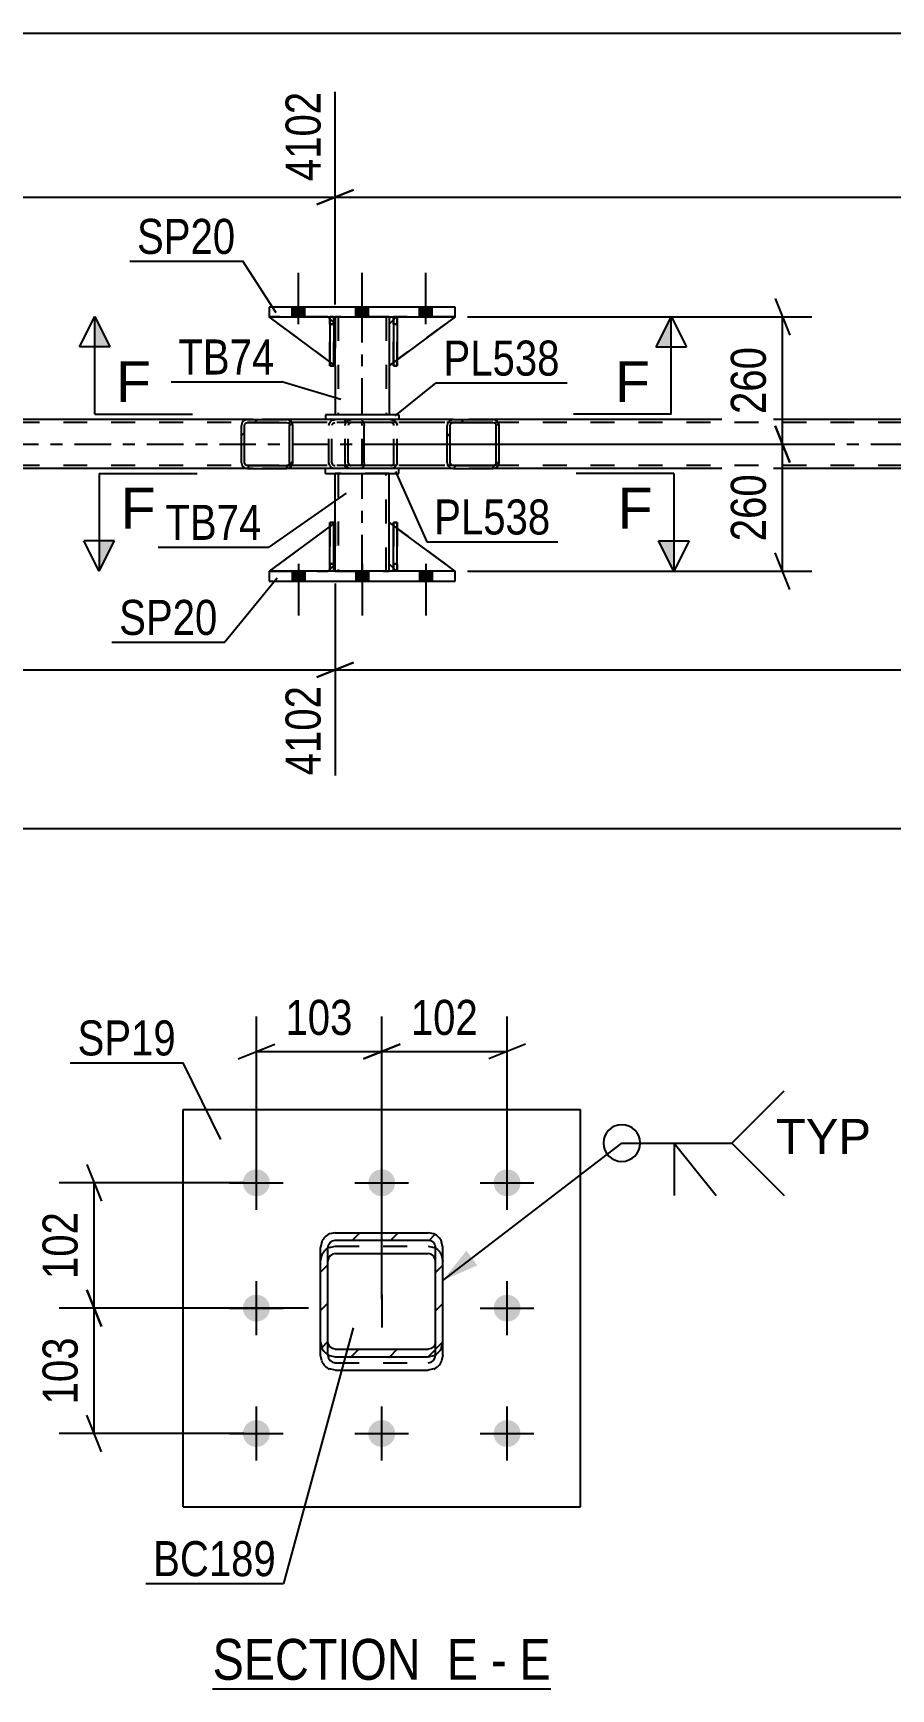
# Model space of a CAD drawing. Header units: millimetres. Extents: x 0 to 841, y 0 to 594.
# Drawn here: x 170 to 240.2, y 153.5 to 288.8 of the extents above; entities that cross this region are included whole.
import ezdxf

# ---------------------------------------------------------------- set-up
doc = ezdxf.new("R2010")
doc.units = ezdxf.units.MM
doc.linetypes.add('DXK_LINE_DOT2', pattern=[3.9198, 1.9599, -1.9599])
doc.linetypes.add('DXK_LINE_DOT3', pattern=[5.9187, 2.979, -0.9799, 0.9799, -0.9799])
doc.styles.add('Arial', font='ARIAL.TTF', dxfattribs={"height": 0.2})
doc.styles.add('Arial Narrow', font='ARIALN.TTF', dxfattribs={"height": 0.2})

# ---------------------------------------------------------------- blocks, each defined once
blk = doc.blocks.new('Unknown-318893504-16 - 13190')
at = {"color": 6, "linetype": 'Continuous'}
blk.add_line((184.71, 153.46), (212.36, 153.46), dxfattribs=at)
at = {"color": 0, "linetype": 'Continuous'}
for points in [[(202.82, 154.21), (202.82, 157.71), (184.71, 157.71), (184.71, 154.21)], [(206.43, 154.21), (206.43, 157.71), (203.87, 157.71), (203.87, 154.21)], [(208.75, 154.21), (208.75, 157.71), (207.48, 157.71), (207.48, 154.21)], [(212.36, 154.21), (212.36, 157.71), (209.8, 157.71), (209.8, 154.21)]]:
    blk.add_wipeout(points, dxfattribs=at)
at = {"color": 7, "linetype": 'Continuous', "style": 'Arial Narrow'}
for s, p in [('SECTION ', (184.71, 154.21)), ('E', (203.87, 154.21)), ('E', (209.8, 154.21)), ('-', (207.48, 154.21))]:
    blk.add_text(s, height=3.34, dxfattribs=at).set_placement(p)
blk = doc.blocks.new('Part-318893504-2731 - 2723')
at = {"color": 7, "linetype": 'DXK_LINE_DOT2'}
for p, q in [((199.49, 265.03), (199.49, 265.63)), ((199.49, 265.63), (199.49, 265.63)), ((199.49, 265.63), (199.49, 261.63)), ((199.81, 265.63), (199.49, 265.63)), ((199.81, 265.03), (199.81, 265.63)), ((199.81, 261.63), (199.81, 265.63)), ((199.49, 261.63), (199.49, 265.03)), ((199.49, 265.03), (199.81, 265.03)), ((199.81, 265.03), (199.81, 261.63)), ((199.49, 261.63), (199.81, 261.63))]:
    blk.add_line(p, q, dxfattribs=at)
blk = doc.blocks.new('Part-318893504-2738 - 2723')
at = {"color": 2, "linetype": 'Continuous'}
for p, q in [((194.74, 265.63), (194.74, 265.03)), ((199.14, 265.63), (199.14, 265.03)), ((194.74, 261.63), (194.74, 257.63)), ((199.14, 261.63), (199.14, 257.63))]:
    blk.add_line(p, q, dxfattribs=at)
at = {"color": 7, "linetype": 'DXK_LINE_DOT2'}
for p, q in [((199.14, 265.63), (194.74, 265.63)), ((194.98, 265.63), (194.98, 257.63)), ((198.9, 265.63), (198.9, 257.63)), ((194.74, 265.03), (194.74, 261.63)), ((199.14, 265.03), (199.14, 261.63)), ((199.14, 257.63), (194.74, 257.63))]:
    blk.add_line(p, q, dxfattribs=at)
at = {"color": 7, "linetype": 'DXK_LINE_DOT3'}
blk.add_line((196.94, 257.63), (196.94, 265.63), dxfattribs=at)
blk = doc.blocks.new('Part-318893504-2743 - 2723')
at = {"color": 2, "linetype": 'Continuous'}
for p, q in [((199.94, 257.63), (193.94, 257.63)), ((193.94, 257.63), (193.94, 257.23)), ((199.94, 257.63), (199.94, 257.23))]:
    blk.add_line(p, q, dxfattribs=at)
at = {"color": 7, "linetype": 'DXK_LINE_DOT2'}
blk.add_line((199.94, 257.23), (193.94, 257.23), dxfattribs=at)
blk = doc.blocks.new('Part-318893504-2748 - 2723')
at = {"color": 2, "linetype": 'Continuous'}
for p, q in [((193.94, 252.83), (193.94, 253.23)), ((199.94, 252.83), (199.94, 253.23)), ((193.94, 252.83), (199.94, 252.83))]:
    blk.add_line(p, q, dxfattribs=at)
at = {"color": 7, "linetype": 'DXK_LINE_DOT2'}
blk.add_line((199.94, 253.23), (193.94, 253.23), dxfattribs=at)
blk = doc.blocks.new('Part-318893504-2753 - 2723')
at = {"color": 2, "linetype": 'Continuous'}
for p, q in [((194.74, 248.83), (194.74, 252.83)), ((199.14, 248.83), (199.14, 252.83)), ((194.74, 244.83), (194.74, 245.43)), ((199.14, 244.83), (199.14, 245.43))]:
    blk.add_line(p, q, dxfattribs=at)
at = {"color": 7, "linetype": 'DXK_LINE_DOT2'}
for p, q in [((199.14, 252.83), (194.74, 252.83)), ((194.98, 252.83), (194.98, 244.83)), ((198.9, 244.83), (198.9, 252.83)), ((194.74, 245.43), (194.74, 248.83)), ((199.14, 245.43), (199.14, 248.83)), ((194.74, 244.83), (199.14, 244.83))]:
    blk.add_line(p, q, dxfattribs=at)
at = {"color": 7, "linetype": 'DXK_LINE_DOT3'}
blk.add_line((196.94, 244.83), (196.94, 252.83), dxfattribs=at)
blk = doc.blocks.new('Part-318893504-2829 - 2723')
at = {"color": 7, "linetype": 'DXK_LINE_DOT2'}
for p, q in [((199.74, 265.63), (199.14, 265.03)), ((199.14, 261.63), (204.54, 265.63)), ((204.54, 265.63), (199.74, 265.63)), ((199.14, 265.03), (199.14, 261.63))]:
    blk.add_line(p, q, dxfattribs=at)
blk = doc.blocks.new('Part-318893504-2826 - 2723')
at = {"linetype": 'Continuous'}
h = blk.add_hatch(dxfattribs=at)
h.set_pattern_fill('', scale=0.7, style=0, pattern_type=0)
h.set_pattern_definition([(45, (208.106, 256.937), (-1.57154, 1.57154), [])])
h.paths.add_polyline_path([(208.14, 256.75), (208.11, 256.94), (208, 257.09), (207.83, 257.2), (207.63, 257.23), (204.4, 257.23), (204.2, 257.2), (204.04, 257.09), (203.93, 256.94), (203.89, 256.75), (203.89, 253.71), (203.93, 253.53), (204.04, 253.37), (204.2, 253.27), (204.4, 253.23), (207.63, 253.23), (207.83, 253.27), (208, 253.37), (208.11, 253.53), (208.14, 253.71)])
h.paths.add_polyline_path([(207.87, 253.62), (207.81, 253.54), (207.73, 253.49), (207.63, 253.47), (204.4, 253.47), (204.3, 253.49), (204.22, 253.54), (204.16, 253.62), (204.14, 253.71), (204.14, 256.75), (204.16, 256.85), (204.22, 256.92), (204.3, 256.98), (204.4, 256.99), (207.63, 256.99), (207.73, 256.98), (207.81, 256.92), (207.87, 256.85), (207.89, 256.75), (207.89, 253.71)])
at = {"color": 7, "linetype": 'DXK_LINE_DOT2'}
for p, q in [((195.85, 257.2), (196.05, 257.23)), ((196.82, 257.23), (196.05, 257.23)), ((199.28, 257.23), (199.48, 257.2)), ((207.63, 257.23), (204.4, 257.23)), ((195.54, 256.75), (195.58, 256.94)), ((195.54, 253.71), (195.54, 256.75)), ((195.81, 256.85), (195.79, 256.75)), ((195.79, 253.71), (195.79, 256.75)), ((195.87, 256.92), (195.81, 256.85)), ((195.95, 256.98), (195.87, 256.92)), ((196.05, 256.99), (195.95, 256.98)), ((207.63, 256.99), (196.05, 256.99)), ((199.38, 256.98), (199.28, 256.99)), ((199.47, 256.92), (199.38, 256.98)), ((199.52, 256.85), (199.47, 256.92)), ((199.54, 256.75), (199.52, 256.85)), ((199.54, 253.71), (199.54, 256.75)), ((199.76, 256.94), (199.8, 256.75)), ((199.8, 253.71), (199.8, 256.75)), ((195.58, 253.53), (195.54, 253.71)), ((195.79, 253.71), (195.81, 253.62)), ((195.81, 253.62), (195.87, 253.54)), ((196.05, 253.23), (195.85, 253.27)), ((195.87, 253.54), (195.95, 253.49)), ((195.95, 253.49), (196.05, 253.47)), ((207.63, 253.47), (196.05, 253.47)), ((196.82, 253.23), (196.05, 253.23)), ((199.28, 253.47), (199.38, 253.49)), ((199.48, 253.27), (199.28, 253.23)), ((199.38, 253.49), (199.47, 253.54)), ((199.47, 253.54), (199.52, 253.62)), ((199.52, 253.62), (199.54, 253.71)), ((199.8, 253.71), (199.76, 253.53)), ((207.63, 253.23), (204.4, 253.23))]:
    blk.add_line(p, q, dxfattribs=at)
at = {"color": 2, "linetype": 'Continuous'}
for p, q in [((204.4, 257.23), (196.82, 257.23)), ((204.4, 257.23), (204.2, 257.2)), ((204.4, 257.23), (207.63, 257.23)), ((207.83, 257.2), (207.63, 257.23)), ((203.93, 256.94), (203.89, 256.75)), ((203.89, 253.71), (203.89, 256.75)), ((204.14, 256.75), (204.16, 256.85)), ((204.14, 253.71), (204.14, 256.75)), ((204.16, 256.85), (204.22, 256.92)), ((204.22, 256.92), (204.3, 256.98)), ((204.3, 256.98), (204.4, 256.99)), ((204.4, 256.99), (207.63, 256.99)), ((207.63, 256.99), (207.73, 256.98)), ((207.73, 256.98), (207.81, 256.92)), ((207.81, 256.92), (207.87, 256.85)), ((207.87, 256.85), (207.89, 256.75)), ((207.89, 253.71), (207.89, 256.75)), ((208.14, 256.75), (208.11, 256.94)), ((208.14, 253.71), (208.14, 256.75)), ((204.4, 253.23), (196.82, 253.23)), ((203.89, 253.71), (203.93, 253.53)), ((204.16, 253.62), (204.14, 253.71)), ((204.22, 253.54), (204.16, 253.62)), ((204.2, 253.27), (204.4, 253.23)), ((204.3, 253.49), (204.22, 253.54)), ((204.4, 253.47), (204.3, 253.49)), ((204.4, 253.47), (207.63, 253.47)), ((204.4, 253.23), (207.63, 253.23)), ((207.73, 253.49), (207.63, 253.47)), ((207.63, 253.23), (207.83, 253.27)), ((207.81, 253.54), (207.73, 253.49)), ((207.87, 253.62), (207.81, 253.54)), ((207.89, 253.71), (207.87, 253.62)), ((208.11, 253.53), (208.14, 253.71))]:
    blk.add_line(p, q, dxfattribs=at)
at = {"color": 7, "linetype": 'DXK_LINE_DOT2'}
for centre, start, end in [((196.03, 256.73), 110.7583, 155.68), ((199.3, 256.73), 24.32, 69.2417), ((196.03, 253.73), 204.32, 249.2417), ((199.3, 253.73), 290.7583, 335.68)]:
    blk.add_arc(centre, 0.496, start, end, dxfattribs=at)
at = {"color": 2, "linetype": 'Continuous'}
for centre, start, end in [((204.38, 256.73), 110.7583, 155.68), ((207.65, 256.73), 24.32, 69.2417), ((204.38, 253.73), 204.32, 249.2417), ((207.65, 253.73), 290.7583, 335.68)]:
    blk.add_arc(centre, 0.496, start, end, dxfattribs=at)
blk = doc.blocks.new('Part-318893504-2769 - 2723')
at = {"color": 2, "linetype": 'Continuous'}
for p, q in [((204.54, 266.43), (189.34, 266.43)), ((189.34, 266.43), (189.34, 265.63)), ((189.34, 265.63), (204.54, 265.63)), ((204.54, 265.63), (204.54, 266.43))]:
    blk.add_line(p, q, dxfattribs=at)
blk = doc.blocks.new('Part-318893504-2774 - 2723')
at = {"color": 2, "linetype": 'Continuous'}
for p, q in [((189.34, 244.83), (189.34, 244.03)), ((204.54, 244.83), (189.34, 244.83)), ((189.34, 244.03), (204.54, 244.03)), ((204.54, 244.03), (204.54, 244.83))]:
    blk.add_line(p, q, dxfattribs=at)
blk = doc.blocks.new('Part-318893504-2824 - 2723')
at = {"linetype": 'Continuous'}
h = blk.add_hatch(dxfattribs=at)
h.set_pattern_fill('', scale=0.7, style=0, pattern_type=0)
h.set_pattern_definition([(45, (191.2223, 256.937), (-1.57154, 1.57154), [])])
h.paths.add_polyline_path([(191.26, 256.75), (191.22, 256.94), (191.11, 257.09), (190.95, 257.2), (190.76, 257.23), (187.57, 257.23), (187.38, 257.2), (187.22, 257.09), (187.11, 256.94), (187.07, 256.75), (187.07, 253.71), (187.11, 253.53), (187.22, 253.37), (187.38, 253.27), (187.57, 253.23), (190.76, 253.23), (190.95, 253.27), (191.11, 253.37), (191.22, 253.53), (191.26, 253.71)])
h.paths.add_polyline_path([(190.99, 253.62), (190.94, 253.54), (190.85, 253.49), (190.76, 253.47), (187.57, 253.47), (187.48, 253.49), (187.4, 253.54), (187.34, 253.62), (187.32, 253.71), (187.32, 256.75), (187.34, 256.85), (187.4, 256.92), (187.48, 256.98), (187.57, 256.99), (190.76, 256.99), (190.85, 256.98), (190.94, 256.92), (190.99, 256.85), (191.01, 256.75), (191.01, 253.71)])
at = {"color": 2, "linetype": 'Continuous'}
for p, q in [((187.57, 257.23), (187.38, 257.2)), ((187.57, 257.23), (190.76, 257.23)), ((196.82, 257.23), (190.76, 257.23)), ((190.95, 257.2), (190.76, 257.23)), ((196.82, 257.23), (196.92, 257.2)), ((196.92, 257.2), (197.01, 257.09)), ((187.11, 256.94), (187.07, 256.75)), ((187.07, 253.71), (187.07, 256.75)), ((187.32, 256.75), (187.34, 256.85)), ((187.32, 253.71), (187.32, 256.75)), ((187.34, 256.85), (187.4, 256.92)), ((187.4, 256.92), (187.48, 256.98)), ((187.48, 256.98), (187.57, 256.99)), ((187.57, 256.99), (190.76, 256.99)), ((190.76, 256.99), (190.85, 256.98)), ((190.85, 256.98), (190.94, 256.92)), ((190.94, 256.92), (190.99, 256.85)), ((190.99, 256.85), (191.01, 256.75)), ((191.01, 253.71), (191.01, 256.75)), ((191.26, 256.75), (191.22, 256.94)), ((191.26, 253.71), (191.26, 256.75)), ((197.01, 257.09), (197.07, 256.94)), ((197.07, 256.94), (197.09, 256.75)), ((197.09, 253.71), (197.09, 256.75)), ((187.07, 253.71), (187.11, 253.53)), ((187.34, 253.62), (187.32, 253.71)), ((187.4, 253.54), (187.34, 253.62)), ((187.38, 253.27), (187.57, 253.23)), ((187.48, 253.49), (187.4, 253.54)), ((187.57, 253.47), (187.48, 253.49)), ((187.57, 253.47), (190.76, 253.47)), ((187.57, 253.23), (190.76, 253.23)), ((190.85, 253.49), (190.76, 253.47)), ((190.76, 253.23), (190.95, 253.27)), ((196.82, 253.23), (190.76, 253.23)), ((190.94, 253.54), (190.85, 253.49)), ((190.99, 253.62), (190.94, 253.54)), ((191.01, 253.71), (190.99, 253.62)), ((191.22, 253.53), (191.26, 253.71)), ((196.92, 253.27), (196.82, 253.23)), ((197.01, 253.37), (196.92, 253.27)), ((197.07, 253.53), (197.01, 253.37)), ((197.09, 253.71), (197.07, 253.53))]:
    blk.add_line(p, q, dxfattribs=at)
at = {"color": 7, "linetype": 'DXK_LINE_DOT2'}
for p, q in [((190.76, 257.23), (187.57, 257.23)), ((194.53, 257.2), (194.72, 257.23)), ((195.54, 256.99), (195.54, 257.23)), ((196.82, 256.99), (187.57, 256.99)), ((194.22, 256.75), (194.26, 256.94)), ((194.22, 253.71), (194.22, 256.75)), ((194.49, 256.85), (194.47, 256.75)), ((194.47, 253.71), (194.47, 256.75)), ((194.55, 256.92), (194.49, 256.85)), ((194.55, 256.92), (194.57, 256.94)), ((194.57, 256.94), (194.63, 256.98)), ((194.63, 256.98), (194.72, 256.99)), ((196.87, 256.98), (196.82, 256.99)), ((196.91, 256.92), (196.87, 256.98)), ((196.94, 256.85), (196.91, 256.92)), ((196.95, 256.75), (196.94, 256.85)), ((196.95, 253.71), (196.95, 256.75)), ((196.82, 253.47), (187.57, 253.47)), ((190.76, 253.23), (187.57, 253.23)), ((194.26, 253.53), (194.22, 253.71)), ((194.47, 253.71), (194.49, 253.62)), ((194.49, 253.62), (194.55, 253.54)), ((194.72, 253.23), (194.53, 253.27)), ((194.55, 253.54), (194.57, 253.53)), ((194.57, 253.53), (194.63, 253.49)), ((194.63, 253.49), (194.72, 253.47)), ((195.54, 253.23), (195.54, 253.47)), ((196.82, 253.47), (196.87, 253.49)), ((196.87, 253.49), (196.91, 253.54)), ((196.91, 253.54), (196.94, 253.62)), ((196.94, 253.62), (196.95, 253.71))]:
    blk.add_line(p, q, dxfattribs=at)
at = {"color": 2, "linetype": 'Continuous'}
for centre, start, end in [((187.56, 256.74), 111.1941, 156.1506), ((190.77, 256.74), 23.8494, 68.8059), ((187.56, 253.73), 203.8494, 248.8059), ((190.77, 253.73), 291.1941, 336.1506)]:
    blk.add_arc(centre, 0.492, start, end, dxfattribs=at)
at = {"color": 7, "linetype": 'DXK_LINE_DOT2'}
for centre, start, end in [((194.71, 256.74), 111.1941, 156.1506), ((194.71, 253.73), 203.8494, 248.8059)]:
    blk.add_arc(centre, 0.492, start, end, dxfattribs=at)
blk = doc.blocks.new('Part-318893504-2775 - 2723')
at = {"color": 2, "linetype": 'Continuous'}
for p, q in [((199.14, 245.43), (199.14, 248.83)), ((199.49, 248.57), (199.14, 248.83)), ((204.54, 244.83), (199.81, 248.33)), ((199.49, 245.08), (199.14, 245.43))]:
    blk.add_line(p, q, dxfattribs=at)
at = {"color": 7, "linetype": 'DXK_LINE_DOT2'}
for p, q in [((199.81, 248.33), (199.49, 248.57)), ((199.74, 244.83), (199.49, 245.08)), ((204.54, 244.83), (199.74, 244.83)), ((204.54, 244.83), (204.54, 244.83)), ((204.54, 244.83), (204.54, 244.83))]:
    blk.add_line(p, q, dxfattribs=at)
blk = doc.blocks.new('Part-318893504-2776 - 2723')
at = {"color": 7, "linetype": 'DXK_LINE_DOT2'}
for p, q in [((199.14, 245.43), (199.14, 248.83)), ((199.14, 248.83), (204.54, 244.83)), ((199.74, 244.83), (199.14, 245.43)), ((204.54, 244.83), (199.74, 244.83))]:
    blk.add_line(p, q, dxfattribs=at)
blk = doc.blocks.new('Part-318893504-2777 - 2723')
at = {"color": 2, "linetype": 'Continuous'}
for p, q in [((194.29, 248.5), (189.34, 244.83)), ((194.74, 248.83), (194.61, 248.74)), ((194.74, 245.43), (194.74, 248.83)), ((194.74, 245.43), (194.61, 245.31)), ((194.74, 245.43), (194.74, 245.43)), ((194.29, 244.99), (194.14, 244.83))]:
    blk.add_line(p, q, dxfattribs=at)
at = {"color": 7, "linetype": 'DXK_LINE_DOT2'}
for p, q in [((194.61, 248.74), (194.29, 248.5)), ((194.74, 245.43), (194.74, 248.83)), ((194.74, 245.43), (194.14, 244.83)), ((194.61, 245.31), (194.29, 244.99)), ((189.34, 244.83), (194.14, 244.83))]:
    blk.add_line(p, q, dxfattribs=at)
blk = doc.blocks.new('Part-318893504-2783 - 2723')
at = {"color": 7, "linetype": 'DXK_LINE_DOT2'}
for p, q in [((194.74, 248.83), (189.34, 244.83)), ((194.74, 245.43), (194.74, 248.83)), ((194.74, 248.83), (194.74, 245.43)), ((194.14, 244.83), (194.74, 245.43)), ((194.74, 245.43), (194.14, 244.83)), ((194.74, 245.43), (194.74, 245.43)), ((189.34, 244.83), (194.14, 244.83))]:
    blk.add_line(p, q, dxfattribs=at)
blk = doc.blocks.new('Part-318893504-2784 - 2723')
at = {"color": 2, "linetype": 'Continuous'}
for p, q in [((194.29, 244.83), (194.29, 248.83)), ((194.29, 248.83), (194.61, 248.83)), ((194.61, 244.83), (194.61, 248.83)), ((194.29, 244.83), (194.29, 244.83)), ((194.61, 244.83), (194.29, 244.83))]:
    blk.add_line(p, q, dxfattribs=at)
at = {"color": 7, "linetype": 'DXK_LINE_DOT2'}
for p, q in [((194.29, 248.83), (194.29, 245.43)), ((194.61, 245.43), (194.61, 248.83)), ((194.29, 245.43), (194.29, 244.83)), ((194.29, 245.43), (194.61, 245.43)), ((194.61, 244.83), (194.61, 245.43)), ((194.61, 244.83), (194.61, 244.83))]:
    blk.add_line(p, q, dxfattribs=at)
blk = doc.blocks.new('Part-318893504-2785 - 2723')
at = {"color": 2, "linetype": 'Continuous'}
for p, q in [((199.49, 244.83), (199.49, 248.83)), ((199.49, 248.83), (199.81, 248.83)), ((199.81, 244.83), (199.81, 248.83)), ((199.49, 244.83), (199.49, 244.83)), ((199.81, 244.83), (199.49, 244.83))]:
    blk.add_line(p, q, dxfattribs=at)
at = {"color": 7, "linetype": 'DXK_LINE_DOT2'}
for p, q in [((199.49, 248.83), (199.49, 245.43)), ((199.81, 245.43), (199.81, 248.83)), ((199.49, 245.43), (199.49, 244.83)), ((199.49, 245.43), (199.81, 245.43)), ((199.81, 244.83), (199.81, 245.43)), ((199.81, 244.83), (199.81, 244.83))]:
    blk.add_line(p, q, dxfattribs=at)
blk = doc.blocks.new('Part-318893504-2786 - 2723')
at = {"color": 7, "linetype": 'DXK_LINE_DOT2'}
for p, q in [((194.61, 248.83), (194.29, 248.83)), ((194.29, 245.43), (194.29, 248.83)), ((194.29, 244.83), (194.29, 248.83)), ((194.61, 248.83), (194.61, 245.43)), ((194.61, 244.83), (194.61, 248.83)), ((194.61, 245.43), (194.29, 245.43)), ((194.29, 244.83), (194.29, 245.43)), ((194.61, 245.43), (194.61, 244.83)), ((194.61, 244.83), (194.29, 244.83)), ((194.61, 244.83), (194.61, 244.83))]:
    blk.add_line(p, q, dxfattribs=at)
blk = doc.blocks.new('Part-318893504-2787 - 2723')
at = {"color": 7, "linetype": 'DXK_LINE_DOT2'}
for p, q in [((199.81, 248.83), (199.49, 248.83)), ((199.49, 245.43), (199.49, 248.83)), ((199.49, 244.83), (199.49, 248.83)), ((199.81, 248.83), (199.81, 245.43)), ((199.81, 244.83), (199.81, 248.83)), ((199.81, 245.43), (199.49, 245.43)), ((199.49, 244.83), (199.49, 245.43)), ((199.81, 245.43), (199.81, 244.83)), ((199.81, 244.83), (199.49, 244.83)), ((199.81, 244.83), (199.81, 244.83))]:
    blk.add_line(p, q, dxfattribs=at)
blk = doc.blocks.new('Part-318893504-2788 - 2723')
at = {"color": 2, "linetype": 'Continuous'}
for p, q in [((199.49, 265.39), (199.14, 265.03)), ((204.54, 265.63), (199.81, 262.13)), ((199.14, 265.03), (199.14, 261.63)), ((199.49, 261.9), (199.14, 261.63))]:
    blk.add_line(p, q, dxfattribs=at)
at = {"color": 7, "linetype": 'DXK_LINE_DOT2'}
for p, q in [((199.74, 265.63), (199.49, 265.39)), ((204.54, 265.63), (199.74, 265.63)), ((199.81, 262.13), (199.49, 261.9))]:
    blk.add_line(p, q, dxfattribs=at)
blk = doc.blocks.new('Part-318893504-2830 - 2723')
at = {"color": 2, "linetype": 'Continuous'}
for p, q in [((194.29, 261.96), (189.34, 265.63)), ((194.29, 265.48), (194.14, 265.63)), ((194.74, 265.03), (194.61, 265.16)), ((194.74, 265.03), (194.74, 265.03)), ((194.74, 261.63), (194.74, 265.03)), ((194.61, 261.73), (194.74, 261.63)), ((194.74, 261.63), (194.74, 261.63))]:
    blk.add_line(p, q, dxfattribs=at)
at = {"color": 7, "linetype": 'DXK_LINE_DOT2'}
for p, q in [((194.14, 265.63), (189.34, 265.63)), ((194.14, 265.63), (194.74, 265.03)), ((194.61, 265.16), (194.29, 265.48)), ((194.74, 265.03), (194.74, 261.63)), ((194.61, 261.73), (194.29, 261.96))]:
    blk.add_line(p, q, dxfattribs=at)
blk = doc.blocks.new('Part-318893504-2831 - 2723')
at = {"color": 7, "linetype": 'DXK_LINE_DOT2'}
for p, q in [((194.74, 261.63), (189.34, 265.63)), ((189.34, 265.63), (194.14, 265.63)), ((194.14, 265.63), (194.74, 265.03)), ((194.74, 265.03), (194.14, 265.63)), ((194.74, 265.03), (194.74, 261.63)), ((194.74, 265.03), (194.74, 265.03)), ((194.74, 265.03), (194.74, 261.63))]:
    blk.add_line(p, q, dxfattribs=at)
blk = doc.blocks.new('Part-318893504-2832 - 2723')
at = {"color": 2, "linetype": 'Continuous'}
for p, q in [((194.61, 265.63), (194.29, 265.63)), ((194.29, 265.63), (194.29, 261.63)), ((194.61, 265.63), (194.61, 265.63)), ((194.61, 265.63), (194.61, 261.63)), ((194.61, 261.63), (194.29, 261.63))]:
    blk.add_line(p, q, dxfattribs=at)
at = {"color": 7, "linetype": 'DXK_LINE_DOT2'}
for p, q in [((194.29, 265.03), (194.29, 265.63)), ((194.61, 265.03), (194.61, 265.63)), ((194.61, 265.63), (194.61, 265.63)), ((194.61, 265.03), (194.29, 265.03)), ((194.29, 265.03), (194.29, 261.63)), ((194.61, 261.63), (194.61, 265.03))]:
    blk.add_line(p, q, dxfattribs=at)
blk = doc.blocks.new('Part-318893504-2833 - 2723')
at = {"color": 2, "linetype": 'Continuous'}
for p, q in [((199.81, 265.63), (199.49, 265.63)), ((199.49, 265.63), (199.49, 261.63)), ((199.81, 265.63), (199.81, 265.63)), ((199.81, 265.63), (199.81, 261.63)), ((199.81, 261.63), (199.49, 261.63))]:
    blk.add_line(p, q, dxfattribs=at)
at = {"color": 7, "linetype": 'DXK_LINE_DOT2'}
for p, q in [((199.49, 265.03), (199.49, 265.63)), ((199.81, 265.03), (199.81, 265.63)), ((199.81, 265.63), (199.81, 265.63)), ((199.81, 265.03), (199.49, 265.03)), ((199.49, 265.03), (199.49, 261.63)), ((199.81, 261.63), (199.81, 265.03))]:
    blk.add_line(p, q, dxfattribs=at)
blk = doc.blocks.new('Part-318893504-2834 - 2723')
at = {"color": 7, "linetype": 'DXK_LINE_DOT2'}
for p, q in [((194.29, 265.03), (194.29, 265.63)), ((194.29, 265.63), (194.29, 265.63)), ((194.29, 265.63), (194.29, 261.63)), ((194.61, 265.63), (194.29, 265.63)), ((194.61, 265.03), (194.61, 265.63)), ((194.61, 261.63), (194.61, 265.63)), ((194.29, 261.63), (194.29, 265.03)), ((194.29, 265.03), (194.61, 265.03)), ((194.61, 265.03), (194.61, 261.63)), ((194.29, 261.63), (194.61, 261.63))]:
    blk.add_line(p, q, dxfattribs=at)
blk = doc.blocks.new('Part-318893504-2893 - 2723')
at = {"color": 2, "linetype": 'Continuous'}
for p, q in [((187.57, 257.23), (122.5, 257.23)), ((272.71, 257.23), (207.63, 257.23)), ((187.57, 253.23), (122.5, 253.23)), ((272.71, 253.23), (207.63, 253.23))]:
    blk.add_line(p, q, dxfattribs=at)
at = {"color": 7, "linetype": 'DXK_LINE_DOT2'}
for p, q in [((207.63, 257.23), (187.57, 257.23)), ((680.12, 256.99), (102.4, 256.99)), ((680.12, 253.47), (102.4, 253.47)), ((207.63, 253.23), (187.57, 253.23))]:
    blk.add_line(p, q, dxfattribs=at)
at = {"color": 7, "linetype": 'DXK_LINE_DOT3'}
blk.add_line((102.4, 255.23), (679.87, 255.23), dxfattribs=at)
blk = doc.blocks.new('Bolt-318893504-2957 - 2723')
at = {"linetype": 'Continuous'}
for points in [[(191.22, 265.63), (192.26, 265.63), (192.26, 266.43), (191.22, 266.43)], [(191.22, 265.63), (192.26, 265.63), (192.26, 266.43), (191.22, 266.43)], [(191.22, 265.63), (192.26, 265.63), (192.26, 266.43), (191.22, 266.43)], [(196.42, 265.63), (197.46, 265.63), (197.46, 266.43), (196.42, 266.43)], [(196.42, 265.63), (197.46, 265.63), (197.46, 266.43), (196.42, 266.43)], [(201.62, 265.63), (202.66, 265.63), (202.66, 266.43), (201.62, 266.43)], [(201.62, 265.63), (202.66, 265.63), (202.66, 266.43), (201.62, 266.43)], [(201.62, 265.63), (202.66, 265.63), (202.66, 266.43), (201.62, 266.43)]]:
    blk.add_hatch(color=1, dxfattribs=at).paths.add_polyline_path(points)
at = {"color": 1, "linetype": 'Continuous'}
for p, q in [((191.74, 265.03), (191.74, 269.23)), ((191.74, 265.03), (191.74, 269.23)), ((191.74, 265.03), (191.74, 269.23)), ((196.94, 265.03), (196.94, 269.23)), ((196.94, 265.03), (196.94, 269.23)), ((202.14, 265.03), (202.14, 269.23)), ((202.14, 265.03), (202.14, 269.23)), ((202.14, 265.03), (202.14, 269.23)), ((191.22, 265.63), (191.22, 266.43)), ((191.22, 265.63), (191.22, 266.43)), ((191.22, 265.63), (191.22, 266.43)), ((192.26, 265.63), (192.26, 266.43)), ((192.26, 265.63), (192.26, 266.43)), ((192.26, 265.63), (192.26, 266.43)), ((196.42, 265.63), (196.42, 266.43)), ((196.42, 265.63), (196.42, 266.43)), ((197.46, 265.63), (197.46, 266.43)), ((197.46, 265.63), (197.46, 266.43)), ((201.62, 265.63), (201.62, 266.43)), ((201.62, 265.63), (201.62, 266.43)), ((201.62, 265.63), (201.62, 266.43)), ((202.66, 265.63), (202.66, 266.43)), ((202.66, 265.63), (202.66, 266.43)), ((202.66, 265.63), (202.66, 266.43))]:
    blk.add_line(p, q, dxfattribs=at)
blk = doc.blocks.new('Bolt-318893504-2958 - 2723')
at = {"linetype": 'Continuous'}
for points in [[(192.26, 244.83), (191.22, 244.83), (191.22, 244.03), (192.26, 244.03)], [(192.26, 244.83), (191.22, 244.83), (191.22, 244.03), (192.26, 244.03)], [(192.26, 244.83), (191.22, 244.83), (191.22, 244.03), (192.26, 244.03)], [(197.46, 244.83), (196.42, 244.83), (196.42, 244.03), (197.46, 244.03)], [(197.46, 244.83), (196.42, 244.83), (196.42, 244.03), (197.46, 244.03)], [(202.66, 244.83), (201.62, 244.83), (201.62, 244.03), (202.66, 244.03)], [(202.66, 244.83), (201.62, 244.83), (201.62, 244.03), (202.66, 244.03)], [(202.66, 244.83), (201.62, 244.83), (201.62, 244.03), (202.66, 244.03)]]:
    blk.add_hatch(color=1, dxfattribs=at).paths.add_polyline_path(points)
at = {"color": 1, "linetype": 'Continuous'}
for p, q in [((191.74, 245.43), (191.74, 241.23)), ((191.74, 245.43), (191.74, 241.23)), ((191.74, 245.43), (191.74, 241.23)), ((196.94, 245.43), (196.94, 241.23)), ((196.94, 245.43), (196.94, 241.23)), ((202.14, 245.43), (202.14, 241.23)), ((202.14, 245.43), (202.14, 241.23)), ((202.14, 245.43), (202.14, 241.23)), ((191.22, 244.83), (191.22, 244.03)), ((191.22, 244.83), (191.22, 244.03)), ((191.22, 244.83), (191.22, 244.03)), ((192.26, 244.83), (192.26, 244.03)), ((192.26, 244.83), (192.26, 244.03)), ((192.26, 244.83), (192.26, 244.03)), ((196.42, 244.83), (196.42, 244.03)), ((196.42, 244.83), (196.42, 244.03)), ((197.46, 244.83), (197.46, 244.03)), ((197.46, 244.83), (197.46, 244.03)), ((201.62, 244.83), (201.62, 244.03)), ((201.62, 244.83), (201.62, 244.03)), ((201.62, 244.83), (201.62, 244.03)), ((202.66, 244.83), (202.66, 244.03)), ((202.66, 244.83), (202.66, 244.03)), ((202.66, 244.83), (202.66, 244.03))]:
    blk.add_line(p, q, dxfattribs=at)
blk = doc.blocks.new('Bolt-318893504-13305 - 13190')
at = {"linetype": 'Continuous'}
for points in [[(188.29, 195.94, -1), (188.29, 193.74, -1)], [(198.54, 195.94, -1), (198.54, 193.74, -1)], [(208.79, 195.94, -1), (208.79, 193.74, -1)], [(188.29, 185.69, -1), (188.29, 183.49, -1)], [(208.79, 185.69, -1), (208.79, 183.49, -1)], [(188.29, 175.44, -1), (188.29, 173.24, -1)], [(198.54, 175.44, -1), (198.54, 173.24, -1)], [(208.79, 175.44, -1), (208.79, 173.24, -1)]]:
    blk.add_hatch(color=1, dxfattribs=at).paths.add_polyline_path(points)
at = {"color": 1, "linetype": 'Continuous'}
for p, q in [((188.29, 192.64), (188.29, 197.04)), ((198.54, 192.64), (198.54, 197.04)), ((208.79, 192.64), (208.79, 197.04)), ((186.09, 194.84), (190.49, 194.84)), ((196.34, 194.84), (200.74, 194.84)), ((206.59, 194.84), (210.99, 194.84)), ((188.29, 182.39), (188.29, 186.79)), ((208.79, 182.39), (208.79, 186.79)), ((186.09, 184.59), (190.49, 184.59)), ((206.59, 184.59), (210.99, 184.59)), ((188.29, 172.14), (188.29, 176.54)), ((198.54, 172.14), (198.54, 176.54)), ((208.79, 172.14), (208.79, 176.54)), ((186.09, 174.34), (190.49, 174.34)), ((196.34, 174.34), (200.74, 174.34)), ((206.59, 174.34), (210.99, 174.34))]:
    blk.add_line(p, q, dxfattribs=at)
blk = doc.blocks.new('Part-318893504-13204 - 13190')
at = {"linetype": 'Continuous'}
h = blk.add_hatch(dxfattribs=at)
h.set_pattern_fill('', scale=0.7, style=0, pattern_type=0)
h.set_pattern_definition([(45, (202.3354, 180.6236), (-1.57154, 1.57154), [])])
h.paths.add_polyline_path([(194.74, 180.62), (202.34, 180.62), (202.79, 180.72), (203.18, 180.98), (203.44, 181.37), (203.54, 181.84), (203.54, 189.54), (203.44, 190), (203.18, 190.4), (202.79, 190.66), (202.34, 190.75), (194.74, 190.75), (194.28, 190.66), (193.89, 190.4), (193.63, 190), (193.54, 189.54), (193.54, 181.84), (193.63, 181.37), (193.89, 180.98), (194.28, 180.72)])
h.paths.add_polyline_path([(194.18, 181.61), (194.14, 181.84), (194.14, 189.54), (194.18, 189.77), (194.31, 189.97), (194.51, 190.1), (194.74, 190.15), (202.34, 190.15), (202.57, 190.1), (202.76, 189.97), (202.89, 189.77), (202.94, 189.54), (202.94, 181.84), (202.89, 181.61), (202.76, 181.41), (202.57, 181.28), (202.34, 181.23), (194.74, 181.23), (194.51, 181.28), (194.31, 181.41)])
at = {"color": 2, "linetype": 'Continuous'}
for p, q in [((193.63, 190), (193.54, 189.54)), ((193.54, 181.84), (193.54, 189.54)), ((194.14, 189.54), (194.18, 189.77)), ((194.14, 181.84), (194.14, 189.54)), ((194.18, 189.77), (194.31, 189.97)), ((194.74, 190.75), (194.28, 190.66)), ((194.31, 189.97), (194.51, 190.1)), ((194.51, 190.1), (194.74, 190.15)), ((194.74, 190.75), (202.34, 190.75)), ((194.74, 190.15), (202.34, 190.15)), ((202.79, 190.66), (202.34, 190.75)), ((202.34, 190.15), (202.57, 190.1)), ((202.57, 190.1), (202.76, 189.97)), ((202.76, 189.97), (202.89, 189.77)), ((202.89, 189.77), (202.94, 189.54)), ((202.94, 181.84), (202.94, 189.54)), ((203.54, 189.54), (203.44, 190)), ((203.54, 181.84), (203.54, 189.54)), ((194.18, 188.67), (194.14, 188.44)), ((194.31, 188.87), (194.18, 188.67)), ((194.51, 189), (194.31, 188.87)), ((194.74, 189.05), (194.51, 189)), ((194.74, 189.05), (202.34, 189.05)), ((202.57, 189), (202.34, 189.05)), ((202.76, 188.87), (202.57, 189)), ((202.89, 188.67), (202.76, 188.87)), ((202.94, 188.44), (202.89, 188.67)), ((193.54, 180.74), (193.54, 181.84)), ((193.54, 181.84), (193.63, 181.37)), ((194.18, 181.61), (194.14, 181.84)), ((194.31, 181.41), (194.18, 181.61)), ((194.51, 181.28), (194.31, 181.41)), ((202.76, 181.41), (202.57, 181.28)), ((202.89, 181.61), (202.76, 181.41)), ((202.94, 181.84), (202.89, 181.61)), ((203.44, 181.37), (203.54, 181.84)), ((203.54, 180.74), (203.54, 181.84)), ((193.63, 180.28), (193.54, 180.74)), ((194.28, 180.72), (194.74, 180.62)), ((194.74, 181.23), (194.51, 181.28)), ((194.74, 181.23), (202.34, 181.23)), ((194.74, 180.62), (202.34, 180.62)), ((202.57, 181.28), (202.34, 181.23)), ((202.34, 180.62), (202.79, 180.72)), ((203.54, 180.74), (203.44, 180.28)), ((194.74, 179.53), (194.28, 179.62)), ((194.74, 179.53), (202.34, 179.53)), ((202.79, 179.62), (202.34, 179.53))]:
    blk.add_line(p, q, dxfattribs=at)
at = {"color": 7, "linetype": 'DXK_LINE_DOT2'}
for p, q in [((193.54, 181.84), (193.54, 189.54)), ((194.14, 180.74), (194.14, 189.54)), ((194.28, 189.56), (194.74, 189.66)), ((194.74, 189.66), (202.34, 189.66)), ((202.34, 189.66), (202.79, 189.56)), ((202.94, 180.74), (202.94, 189.54)), ((203.54, 181.84), (203.54, 189.54)), ((193.54, 188.44), (193.63, 188.91)), ((203.44, 188.91), (203.54, 188.44)), ((194.14, 180.74), (194.18, 180.51)), ((194.18, 180.51), (194.31, 180.31)), ((194.31, 180.31), (194.51, 180.18)), ((194.51, 180.18), (194.74, 180.13)), ((194.74, 180.13), (202.34, 180.13)), ((202.34, 180.13), (202.57, 180.18)), ((202.57, 180.18), (202.76, 180.31)), ((202.76, 180.31), (202.89, 180.51)), ((202.89, 180.51), (202.94, 180.74))]:
    blk.add_line(p, q, dxfattribs=at)
at = {"color": 7, "linetype": 'DXK_LINE_DOT3'}
blk.add_line((198.54, 185.69), (198.54, 183), dxfattribs=at)
at = {"color": 2, "linetype": 'Continuous'}
for centre, start, end in [((194.75, 189.55), 112.8712, 157.8679), ((202.33, 189.55), 22.1321, 67.1288), ((194.75, 181.83), 202.1321, 247.1288), ((194.75, 180.73), 202.1321, 247.1288), ((202.33, 181.83), 292.8712, 337.8679), ((202.33, 180.73), 292.8712, 337.8679)]:
    blk.add_arc(centre, 1.21, start, end, dxfattribs=at)
at = {"color": 7, "linetype": 'DXK_LINE_DOT2'}
for centre, start, end in [((194.75, 188.45), 112.8712, 157.8679), ((202.33, 188.45), 22.1321, 67.1288)]:
    blk.add_arc(centre, 1.21, start, end, dxfattribs=at)
blk = doc.blocks.new('Part-318893504-13208 - 13190')
at = {"color": 2, "linetype": 'Continuous'}
for p, q in [((182.29, 168.34), (182.29, 200.84)), ((182.29, 200.84), (214.79, 200.84)), ((214.79, 168.34), (214.79, 200.84)), ((182.29, 168.34), (214.79, 168.34))]:
    blk.add_line(p, q, dxfattribs=at)
blk = doc.blocks.new('StraightDimension-318893504-12880 - 2723')
at = {"color": 7, "linetype": 'Continuous'}
for p, q in [((194.74, 243.83), (194.74, 228.15)), ((196.24, 237.37), (193.24, 236.17)), ((194.74, 236.77), (365.01, 236.77))]:
    blk.add_line(p, q, dxfattribs=at)
blk = doc.blocks.new('StraightDimension-318893504-12840 - 2723')
at = {"color": 7, "linetype": 'Continuous'}
for p, q in [((194.74, 266.63), (194.74, 284.04)), ((196.24, 276.03), (193.24, 274.83)), ((194.74, 275.43), (365.01, 275.43))]:
    blk.add_line(p, q, dxfattribs=at)
blk = doc.blocks.new('StraightDimension-318893504-3085 - 2723')
at = {"color": 7, "linetype": 'Continuous'}
for p, q in [((230.7, 256.73), (231.9, 253.73)), ((199.12, 255.23), (233.7, 255.23)), ((231.3, 244.83), (231.3, 255.23)), ((231.9, 243.33), (230.7, 246.33)), ((205.54, 244.83), (233.7, 244.83))]:
    blk.add_line(p, q, dxfattribs=at)
at = {"color": 0}
blk.add_wipeout([(230.55, 253.38), (226.35, 253.38), (226.35, 246.69), (230.55, 246.69)], dxfattribs=at)
at = {"color": 3, "style": 'Arial Narrow'}
blk.add_text('260', height=2.863, rotation=90.0002, dxfattribs=at).set_placement((229.95, 247.29))
blk = doc.blocks.new('StraightDimension-318893504-3113 - 2723')
at = {"color": 7, "linetype": 'Continuous'}
for p, q in [((230.7, 267.13), (231.9, 264.13)), ((205.54, 265.63), (233.7, 265.63)), ((231.3, 255.23), (231.3, 265.63)), ((231.9, 253.73), (230.7, 256.73)), ((199.12, 255.23), (233.7, 255.23))]:
    blk.add_line(p, q, dxfattribs=at)
at = {"color": 0}
blk.add_wipeout([(230.55, 263.78), (226.35, 263.78), (226.35, 257.09), (230.55, 257.09)], dxfattribs=at)
at = {"color": 3, "style": 'Arial Narrow'}
blk.add_text('260', height=2.863, rotation=90.0002, dxfattribs=at).set_placement((229.95, 257.69))
blk = doc.blocks.new('StraightDimension-318893504-3170 - 2723')
at = {"color": 7, "linetype": 'Continuous'}
blk.add_line((93.14, 223.81), (681.54, 223.81), dxfattribs=at)
blk = doc.blocks.new('StraightDimension-318893504-7176 - 2723')
at = {"color": 7, "linetype": 'Continuous'}
blk.add_line((93.78, 288.83), (680.91, 288.83), dxfattribs=at)
blk = doc.blocks.new('StraightDimension-318893504-12841 - 2723')
at = {"color": 7, "linetype": 'Continuous'}
for p, q in [((194.74, 266.63), (194.74, 284.04)), ((93.78, 258.23), (93.78, 278.56)), ((95.28, 276.03), (92.28, 274.83)), ((93.78, 275.43), (194.74, 275.43)), ((193.24, 274.83), (196.24, 276.03))]:
    blk.add_line(p, q, dxfattribs=at)
at = {"color": 0}
blk.add_wipeout([(148.52, 276.18), (148.52, 280.38), (140.01, 280.38), (140.01, 276.18)], dxfattribs=at)
at = {"color": 3, "style": 'Arial Narrow'}
blk.add_text('4102', height=2.863, dxfattribs=at).set_placement((140.61, 276.78))
at = {"color": 0, "linetype": 'Continuous'}
for points in [[(194.14, 284.64), (189.94, 284.64), (189.94, 276.13), (194.14, 276.13)], [(93.18, 279.16), (88.98, 279.16), (88.98, 276.13), (93.18, 276.13)]]:
    blk.add_wipeout(points, dxfattribs=at)
at = {"color": 3, "linetype": 'Continuous', "style": 'Arial Narrow'}
for s, height, p in [('4102', 2.863, (193.54, 276.73)), ('0', 2.86, (92.58, 276.73))]:
    blk.add_text(s, height=height, rotation=90.0002, dxfattribs=at).set_placement(p)
blk = doc.blocks.new('StraightDimension-318893504-12881 - 2723')
at = {"color": 7, "linetype": 'Continuous'}
for p, q in [((93.78, 252.23), (93.78, 233.64)), ((194.74, 243.83), (194.74, 228.15)), ((95.28, 237.37), (92.28, 236.17)), ((193.24, 236.17), (196.24, 237.37)), ((93.78, 236.77), (194.74, 236.77))]:
    blk.add_line(p, q, dxfattribs=at)
at = {"color": 0}
blk.add_wipeout([(148.52, 237.52), (148.52, 241.72), (140.01, 241.72), (140.01, 237.52)], dxfattribs=at)
at = {"color": 3, "style": 'Arial Narrow'}
blk.add_text('4102', height=2.863, dxfattribs=at).set_placement((140.61, 238.12))
at = {"color": 0, "linetype": 'Continuous'}
for points in [[(93.18, 236.07), (88.98, 236.07), (88.98, 233.04), (93.18, 233.04)], [(194.14, 236.07), (189.94, 236.07), (189.94, 227.55), (194.14, 227.55)]]:
    blk.add_wipeout(points, dxfattribs=at)
at = {"color": 3, "linetype": 'Continuous', "style": 'Arial Narrow'}
for s, height, p in [('0', 2.86, (92.58, 233.64)), ('4102', 2.863, (193.54, 228.15))]:
    blk.add_text(s, height=height, rotation=90.0002, dxfattribs=at).set_placement(p)
blk = doc.blocks.new('StraightDimension-318893504-13396 - 13190')
at = {"color": 7, "linetype": 'Continuous'}
for p, q in [((198.54, 185.33), (198.54, 208.43)), ((208.79, 195.84), (208.79, 208.43)), ((197.04, 204.98), (200.04, 206.18)), ((210.29, 206.18), (207.29, 204.98)), ((198.54, 205.58), (208.79, 205.58))]:
    blk.add_line(p, q, dxfattribs=at)
at = {"color": 0}
blk.add_wipeout([(207, 206.33), (207, 210.53), (200.32, 210.53), (200.32, 206.33)], dxfattribs=at)
at = {"color": 3, "style": 'Arial Narrow'}
blk.add_text('102', height=2.863, dxfattribs=at).set_placement((200.92, 206.93))
blk = doc.blocks.new('StraightDimension-318893504-13397 - 13190')
at = {"color": 7, "linetype": 'Continuous'}
for p, q in [((188.29, 195.84), (188.29, 208.43)), ((198.54, 185.33), (198.54, 208.43)), ((186.79, 204.98), (189.79, 206.18)), ((200.04, 206.18), (197.04, 204.98)), ((188.29, 205.58), (198.54, 205.58))]:
    blk.add_line(p, q, dxfattribs=at)
at = {"color": 0}
blk.add_wipeout([(196.75, 206.33), (196.75, 210.53), (190.07, 210.53), (190.07, 206.33)], dxfattribs=at)
at = {"color": 3, "style": 'Arial Narrow'}
blk.add_text('103', height=2.863, dxfattribs=at).set_placement((190.67, 206.93))
blk = doc.blocks.new('StraightDimension-318893504-13413 - 13190')
at = {"color": 7, "linetype": 'Continuous'}
for p, q in [((174.42, 196.34), (175.62, 193.34)), ((187.29, 194.84), (172.17, 194.84)), ((175.02, 184.59), (175.02, 194.84)), ((175.62, 183.09), (174.42, 186.09)), ((192.54, 184.59), (172.17, 184.59))]:
    blk.add_line(p, q, dxfattribs=at)
at = {"color": 0}
blk.add_wipeout([(174.27, 193.06), (170.07, 193.06), (170.07, 186.37), (174.27, 186.37)], dxfattribs=at)
at = {"color": 3, "style": 'Arial Narrow'}
blk.add_text('102', height=2.863, rotation=90.0002, dxfattribs=at).set_placement((173.67, 186.97))
blk = doc.blocks.new('StraightDimension-318893504-13414 - 13190')
at = {"color": 7, "linetype": 'Continuous'}
for p, q in [((174.42, 186.09), (175.62, 183.09)), ((192.54, 184.59), (172.17, 184.59)), ((175.02, 174.34), (175.02, 184.59)), ((175.62, 172.84), (174.42, 175.84)), ((187.29, 174.34), (172.17, 174.34))]:
    blk.add_line(p, q, dxfattribs=at)
at = {"color": 0}
blk.add_wipeout([(174.27, 182.81), (170.07, 182.81), (170.07, 176.12), (174.27, 176.12)], dxfattribs=at)
at = {"color": 3, "style": 'Arial Narrow'}
blk.add_text('103', height=2.863, rotation=90.0002, dxfattribs=at).set_placement((173.67, 176.72))
blk = doc.blocks.new('Mark-318893504-2734 - 2723')
at = {"color": 0}
blk.add_wipeout([(189.76, 260.92), (189.76, 263.92), (181.91, 263.92), (181.91, 260.92)], dxfattribs=at)
blk.add_wipeout([(189.76, 260.92), (189.76, 263.92), (181.91, 263.92), (181.91, 260.92)], dxfattribs=at)
at = {"color": 30, "linetype": 'Continuous'}
for p in [(181.31, 260.32), (195.2, 258.88)]:
    blk.add_line(p, (190.36, 260.32), dxfattribs=at)
at = {"color": 3, "style": 'Arial Narrow'}
blk.add_text('TB74', height=2.863, dxfattribs=at).set_placement((181.91, 260.92))
blk = doc.blocks.new('Mark-318893504-2739 - 2723')
at = {"color": 0}
blk.add_wipeout([(213.1, 260.83), (213.1, 263.83), (203.59, 263.83), (203.59, 260.83)], dxfattribs=at)
blk.add_wipeout([(213.1, 260.83), (213.1, 263.83), (203.59, 263.83), (203.59, 260.83)], dxfattribs=at)
at = {"color": 30, "linetype": 'Continuous'}
for p, q in [((199.63, 257.54), (202.99, 260.23)), ((202.99, 260.23), (213.7, 260.23))]:
    blk.add_line(p, q, dxfattribs=at)
at = {"color": 3, "style": 'Arial Narrow'}
blk.add_text('PL538', height=2.863, dxfattribs=at).set_placement((203.59, 260.83))
blk = doc.blocks.new('Mark-318893504-2744 - 2723')
at = {"color": 0}
blk.add_wipeout([(212.33, 247.84), (212.33, 250.84), (202.83, 250.84), (202.83, 247.84)], dxfattribs=at)
blk.add_wipeout([(212.33, 247.84), (212.33, 250.84), (202.83, 250.84), (202.83, 247.84)], dxfattribs=at)
at = {"color": 30, "linetype": 'Continuous'}
for p, q in [((199.67, 252.99), (202.23, 247.24)), ((202.23, 247.24), (212.93, 247.24))]:
    blk.add_line(p, q, dxfattribs=at)
at = {"color": 3, "style": 'Arial Narrow'}
blk.add_text('PL538', height=2.863, dxfattribs=at).set_placement((202.83, 247.84))
blk = doc.blocks.new('Mark-318893504-2749 - 2723')
at = {"color": 0}
blk.add_wipeout([(188.7, 247.4), (188.7, 250.4), (180.85, 250.4), (180.85, 247.4)], dxfattribs=at)
blk.add_wipeout([(188.7, 247.4), (188.7, 250.4), (180.85, 250.4), (180.85, 247.4)], dxfattribs=at)
at = {"color": 30, "linetype": 'Continuous'}
for p in [(195.63, 251.22), (180.25, 246.8)]:
    blk.add_line(p, (189.3, 246.8), dxfattribs=at)
at = {"color": 3, "style": 'Arial Narrow'}
blk.add_text('TB74', height=2.863, dxfattribs=at).set_placement((180.85, 247.4))
blk = doc.blocks.new('Mark-318893504-2765 - 2723')
at = {"color": 0}
blk.add_wipeout([(186.57, 270.78), (186.57, 273.78), (178.53, 273.78), (178.53, 270.78)], dxfattribs=at)
blk.add_wipeout([(186.57, 270.78), (186.57, 273.78), (178.53, 273.78), (178.53, 270.78)], dxfattribs=at)
at = {"color": 30, "linetype": 'Continuous'}
for p in [(177.93, 270.18), (189.92, 265.96)]:
    blk.add_line(p, (187.17, 270.18), dxfattribs=at)
at = {"color": 3, "style": 'Arial Narrow'}
blk.add_text('SP20', height=2.863, dxfattribs=at).set_placement((178.53, 270.78))
blk = doc.blocks.new('Mark-318893504-2770 - 2723')
at = {"color": 0}
blk.add_wipeout([(185.11, 239.63), (185.11, 242.63), (177.07, 242.63), (177.07, 239.63)], dxfattribs=at)
blk.add_wipeout([(185.11, 239.63), (185.11, 242.63), (177.07, 242.63), (177.07, 239.63)], dxfattribs=at)
at = {"color": 30, "linetype": 'Continuous'}
for p in [(189.98, 244.28), (176.47, 239.03)]:
    blk.add_line(p, (185.71, 239.03), dxfattribs=at)
at = {"color": 3, "style": 'Arial Narrow'}
blk.add_text('SP20', height=2.863, dxfattribs=at).set_placement((177.07, 239.63))
blk = doc.blocks.new('SectionMark-318893504-3209 - 2723')
at = {"linetype": 'Continuous'}
for points in [[(176.32, 263.17), (175.07, 263.17), (175.07, 265.67)], [(222.21, 263.17), (220.96, 263.17), (222.21, 265.67)]]:
    blk.add_hatch(color=6, dxfattribs=at).paths.add_polyline_path(points)
at = {"color": 6, "linetype": 'Continuous'}
for p, q in [((173.82, 263.17), (175.07, 265.67)), ((175.07, 257.67), (175.07, 265.67)), ((175.07, 265.67), (176.32, 263.17)), ((222.21, 265.67), (220.96, 263.17)), ((222.21, 257.67), (222.21, 265.67)), ((222.21, 265.67), (223.46, 263.17)), ((176.32, 263.17), (173.82, 263.17)), ((220.96, 263.17), (223.46, 263.17)), ((175.07, 257.67), (183.07, 257.67)), ((222.21, 257.67), (214.21, 257.67))]:
    blk.add_line(p, q, dxfattribs=at)
at = {"color": 0, "linetype": 'Continuous'}
for points in [[(179.67, 258.67), (179.67, 262.17), (176.82, 262.17), (176.82, 258.67)], [(220.46, 258.67), (220.46, 262.17), (217.61, 262.17), (217.61, 258.67)]]:
    blk.add_wipeout(points, dxfattribs=at)
at = {"color": 3, "linetype": 'Continuous', "style": 'Arial'}
for p in [(176.82, 258.67), (217.61, 258.67)]:
    blk.add_text('F', height=3.34, dxfattribs=at).set_placement(p)
blk = doc.blocks.new('SectionMark-318893504-3211 - 2723')
at = {"linetype": 'Continuous'}
for points in [[(175.44, 247.33), (176.69, 247.33), (175.44, 244.83)], [(221.18, 247.33), (222.43, 247.33), (222.43, 244.83)]]:
    blk.add_hatch(color=6, dxfattribs=at).paths.add_polyline_path(points)
at = {"color": 6, "linetype": 'Continuous'}
for p, q in [((175.44, 252.83), (183.44, 252.83)), ((175.44, 252.83), (175.44, 244.83)), ((222.43, 252.83), (214.43, 252.83)), ((222.43, 252.83), (222.43, 244.83)), ((175.44, 244.83), (174.19, 247.33)), ((176.69, 247.33), (174.19, 247.33)), ((175.44, 244.83), (176.69, 247.33)), ((221.18, 247.33), (223.68, 247.33)), ((222.43, 244.83), (221.18, 247.33)), ((223.68, 247.33), (222.43, 244.83))]:
    blk.add_line(p, q, dxfattribs=at)
at = {"color": 0, "linetype": 'Continuous'}
for points in [[(180.04, 248.33), (180.04, 251.83), (177.19, 251.83), (177.19, 248.33)], [(220.68, 248.33), (220.68, 251.83), (217.83, 251.83), (217.83, 248.33)]]:
    blk.add_wipeout(points, dxfattribs=at)
at = {"color": 3, "linetype": 'Continuous', "style": 'Arial'}
for p in [(177.19, 248.33), (217.83, 248.33)]:
    blk.add_text('F', height=3.34, dxfattribs=at).set_placement(p)
blk = doc.blocks.new('Mark-318893504-13429 - 13190')
at = {"color": 0}
blk.add_wipeout([(189.9, 162.68), (189.9, 165.68), (179.85, 165.68), (179.85, 162.68)], dxfattribs=at)
blk.add_wipeout([(189.9, 162.68), (189.9, 165.68), (179.85, 165.68), (179.85, 162.68)], dxfattribs=at)
at = {"color": 30, "linetype": 'Continuous'}
for p in [(196.21, 182.99), (179.25, 162.08)]:
    blk.add_line(p, (190.5, 162.08), dxfattribs=at)
at = {"color": 3, "style": 'Arial Narrow'}
blk.add_text('BC189', height=2.863, dxfattribs=at).set_placement((179.85, 162.68))
blk = doc.blocks.new('Mark-318893504-13432 - 13190')
at = {"color": 0}
blk.add_wipeout([(181.71, 205.25), (181.71, 208.25), (173.67, 208.25), (173.67, 205.25)], dxfattribs=at)
blk.add_wipeout([(181.71, 205.25), (181.71, 208.25), (173.67, 208.25), (173.67, 205.25)], dxfattribs=at)
at = {"color": 30, "linetype": 'Continuous'}
for p in [(173.07, 204.65), (185.39, 198.37)]:
    blk.add_line(p, (182.31, 204.65), dxfattribs=at)
at = {"color": 3, "style": 'Arial Narrow'}
blk.add_text('SP19', height=2.863, dxfattribs=at).set_placement((173.67, 205.25))
blk = doc.blocks.new('WeldMark-318893504-13455 - 13190')
at = {"linetype": 'Continuous'}
blk.add_hatch(color=30, dxfattribs=at).paths.add_polyline_path([(206.37, 188.09), (203.54, 186.86), (205.46, 189.28)])
at = {"color": 30, "linetype": 'Continuous'}
for p, q in [((203.54, 186.86), (218.17, 198.09)), ((218.17, 198.09), (227.17, 198.09))]:
    blk.add_line(p, q, dxfattribs=at)
at = {"color": 3, "linetype": 'Continuous'}
for q in [(225.88, 193.8), (222.46, 193.8)]:
    blk.add_line((222.46, 198.09), q, dxfattribs=at)
for start, end in [(90, 270), (270, 90)]:
    blk.add_arc((218.17, 198.09), 1.5, start, end, dxfattribs=at)
at = {"color": 0, "linetype": 'Continuous'}
blk.add_wipeout([(238.54, 197.19), (238.54, 200.19), (230.77, 200.19), (230.77, 197.19)], dxfattribs=at)
blk.add_wipeout([(238.54, 197.19), (238.54, 200.19), (230.77, 200.19), (230.77, 197.19)], dxfattribs=at)
at = {"color": 3, "linetype": 'Continuous'}
for q in [(231.46, 202.37), (231.46, 193.8)]:
    blk.add_line((227.17, 198.09), q, dxfattribs=at)
at = {"color": 3, "linetype": 'Continuous', "style": 'Arial'}
blk.add_text('TYP', height=2.865, dxfattribs=at).set_placement((230.77, 197.19))

msp = doc.modelspace()

# ---------------------------------------------------------------- block references
for name in ['Bolt-318893504-2957 - 2723', 'Part-318893504-2769 - 2723', 'Part-318893504-2830 - 2723', 'Part-318893504-2831 - 2723', 'Part-318893504-2832 - 2723', 'Part-318893504-2834 - 2723', 'Part-318893504-2738 - 2723', 'Part-318893504-2829 - 2723', 'Part-318893504-2788 - 2723', 'Part-318893504-2731 - 2723', 'Part-318893504-2833 - 2723', 'Part-318893504-2893 - 2723', 'Part-318893504-2824 - 2723', 'Part-318893504-2743 - 2723', 'Part-318893504-2826 - 2723', 'Part-318893504-2748 - 2723', 'Part-318893504-2753 - 2723', 'Part-318893504-2777 - 2723', 'Part-318893504-2783 - 2723', 'Part-318893504-2784 - 2723', 'Part-318893504-2786 - 2723', 'Part-318893504-2775 - 2723', 'Part-318893504-2776 - 2723', 'Part-318893504-2785 - 2723', 'Part-318893504-2787 - 2723', 'Bolt-318893504-2958 - 2723', 'Part-318893504-2774 - 2723', 'Part-318893504-13208 - 13190', 'Bolt-318893504-13305 - 13190', 'Part-318893504-13204 - 13190', 'Unknown-318893504-16 - 13190']:
    msp.add_blockref(name, (0, 0))

# ---------------------------------------------------------------- next in the draw order: block references
for name in ['StraightDimension-318893504-12840 - 2723', 'StraightDimension-318893504-12880 - 2723', 'StraightDimension-318893504-13396 - 13190', 'Mark-318893504-13432 - 13190']:
    msp.add_blockref(name, (0, 0))

# ---------------------------------------------------------------- next in the draw order: block references
for name in ['StraightDimension-318893504-3085 - 2723', 'StraightDimension-318893504-13397 - 13190', 'WeldMark-318893504-13455 - 13190']:
    msp.add_blockref(name, (0, 0))

# ---------------------------------------------------------------- next in the draw order: block references
for name in ['StraightDimension-318893504-3113 - 2723', 'StraightDimension-318893504-3170 - 2723', 'StraightDimension-318893504-13413 - 13190']:
    msp.add_blockref(name, (0, 0))

# ---------------------------------------------------------------- next in the draw order: block references
for name in ['StraightDimension-318893504-7176 - 2723', 'StraightDimension-318893504-12881 - 2723', 'Mark-318893504-2744 - 2723', 'StraightDimension-318893504-13414 - 13190']:
    msp.add_blockref(name, (0, 0))

# ---------------------------------------------------------------- next in the draw order: block references
for name in ['StraightDimension-318893504-12841 - 2723', 'Mark-318893504-2739 - 2723', 'Mark-318893504-2749 - 2723', 'Mark-318893504-2770 - 2723', 'Mark-318893504-13429 - 13190']:
    msp.add_blockref(name, (0, 0))

# ---------------------------------------------------------------- next in the draw order: block references
for name in ['Mark-318893504-2765 - 2723', 'Mark-318893504-2734 - 2723', 'SectionMark-318893504-3211 - 2723']:
    msp.add_blockref(name, (0, 0))

# ---------------------------------------------------------------- next in the draw order: block references
msp.add_blockref('SectionMark-318893504-3209 - 2723', (0, 0))

doc.saveas('drawing.dxf')
